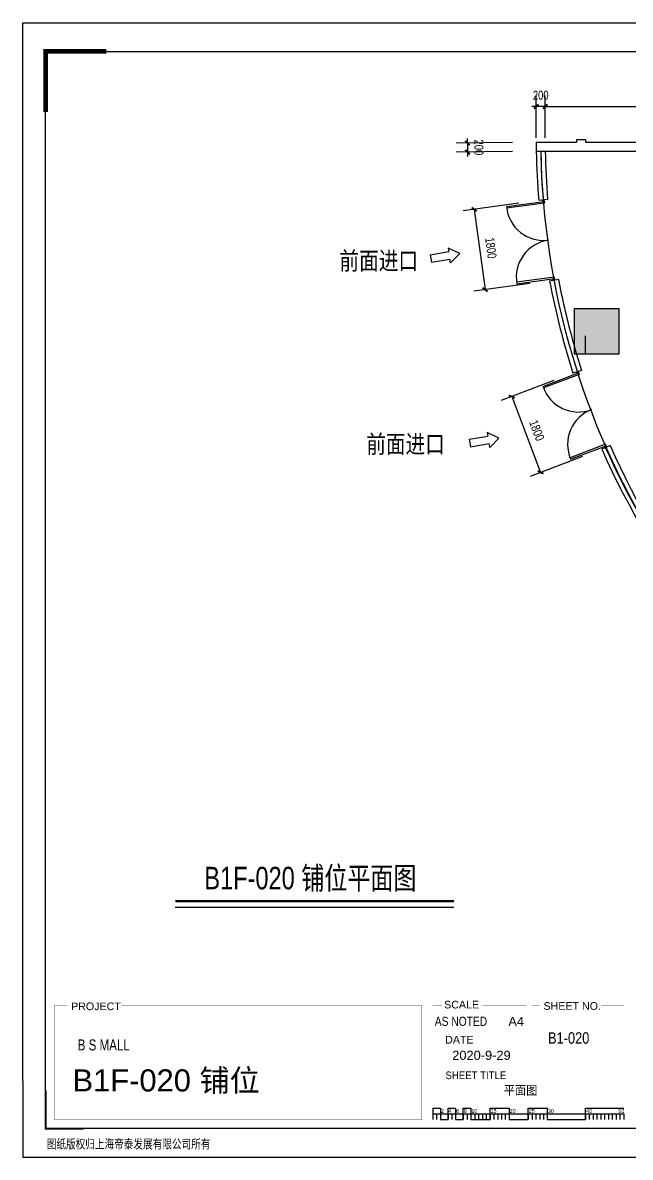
# Model space of a CAD drawing. Extents: x 150050 to 185690, y 37003 to 62205.
# Drawn here: x 150050 to 163549, y 37003 to 62205 of the extents above; entities that cross this region are included whole.
import ezdxf
from ezdxf.enums import TextEntityAlignment as Align

# ---------------------------------------------------------------- set-up
doc = ezdxf.new("R2010")
doc.units = 0
doc.header["$LTSCALE"] = 1000
doc.layers.get('Defpoints').update_dxf_attribs({"color": 212})
for name, color, linetype in [('0-土建-DOTE', 251, 'Continuous'), ('0-土建-墙体', 7, 'Continuous'), ('0-土建-窗', 4, 'Continuous'), ('0-土建-门窗', 3, 'Continuous'), ('新增油烟管井2014-08-06', 2, 'Continuous')]:
    doc.layers.add(name, color=color, linetype=linetype)
doc.layers.add('H-外墙百叶', color=3, linetype='Continuous', lineweight=25)
doc.styles.get("Standard").update_dxf_attribs({"font": 'arial.ttf', "width": 0.75})
doc.styles.add('黑体', font='simhei.ttf', dxfattribs={"width": 0.8})
doc.dimstyles.get("Standard").update_dxf_attribs({"dimscale": 100, "dimtxt": 2, "dimasz": 1, "dimexe": 2.5, "dimexo": 3, "dimgap": 1.5, "dimtad": 1, "dimdec": 0, "dimzin": 0, "dimdsep": 46, "dimtxsty": 'Standard', "dimblk": 'ARCHTICK', "dimcen": 0.09, "dimclrd": 3, "dimclre": 3, "dimclrt": 7, "dimadec": 0, "dimazin": 0, "dimtfac": 1, "dimtdec": 0, "dimtix": 1, "dimtmove": 2, "dimatfit": 3, "dimfxl": 0, "dimtolj": 1, "dimtzin": 0, "dimarcsym": 0})

# ---------------------------------------------------------------- blocks, each defined once
blk = doc.blocks.new('A-地下室二层墙体$0$DOOR_C01')
for p, q in [((-0.48, 0.46), (-0.48, -0.01)), ((-0.46, -0.01), (-0.46, 0.46)), ((0.46, -0.01), (0.46, 0.46)), ((0.48, 0.46), (0.48, -0.01)), ((-0.5, -0.01), (-0.5, 0.01)), ((-0.5, 0.01), (-0.48, 0.01)), ((0.5, 0.01), (0.48, 0.01)), ((0.5, -0.01), (0.5, 0.01)), ((-0.5, -0.01), (-0.46, -0.01)), ((0.5, -0.01), (0.46, -0.01))]:
    blk.add_line(p, q)
for centre, start, end in [((-0.46, 0), 0, 92.4919), ((0.46, 0), 87.5081, 180)]:
    blk.add_arc(centre, 0.46, start, end)
blk = doc.blocks.new('_ArchTick')
at = {"color": 0, "linetype": 'ByBlock', "const_width": 0.4}
blk.add_lwpolyline([(-0.5, -0.5), (0.5, 0.5)], dxfattribs=at)
blk = doc.blocks.new('*D59')
at = {"layer": 'Defpoints', "color": 0, "transparency": 16777216}
for p in [(161458, 60341), (161458, 59350), (161658, 59350)]:
    blk.add_point(p, dxfattribs=at)
at = {"layer": '新增油烟管井2014-08-06', "color": 3, "lineweight": -2, "transparency": 16777216}
for p, q in [((161458, 59650), (161458, 60591)), ((161658, 59650), (161658, 60591)), ((161458, 60341), (161358, 60341)), ((161658, 60341), (161458, 60341)), ((161658, 60341), (161758, 60341))]:
    blk.add_line(p, q, dxfattribs=at)
at = {"layer": '新增油烟管井2014-08-06', "color": 3, "lineweight": -2, "transparency": 16777216, "xscale": 100, "yscale": 100, "zscale": 100}
blk.add_blockref('_ArchTick', (161458, 60341), dxfattribs=at)
at = {"layer": '新增油烟管井2014-08-06', "color": 3, "lineweight": -2, "transparency": 16777216, "xscale": 100, "yscale": 100, "zscale": 100, "rotation": 180}
blk.add_blockref('_ArchTick', (161658, 60341), dxfattribs=at)
at = {"layer": '新增油烟管井2014-08-06', "color": 7, "transparency": 16777216, "insert": (161558, 60593), "char_height": 200, "attachment_point": 5}
blk.add_mtext('\\A1;200', dxfattribs=at)
blk = doc.blocks.new('*D60')
at = {"layer": 'Defpoints', "color": 0, "transparency": 16777216}
for p in [(167030, 60341), (161658, 59350), (167030, 59350)]:
    blk.add_point(p, dxfattribs=at)
at = {"layer": '新增油烟管井2014-08-06', "color": 3, "lineweight": -2, "transparency": 16777216}
for p, q in [((161658, 59650), (161658, 60591)), ((167030, 59650), (167030, 60591)), ((161658, 60341), (167030, 60341))]:
    blk.add_line(p, q, dxfattribs=at)
at = {"layer": '新增油烟管井2014-08-06', "color": 3, "lineweight": -2, "transparency": 16777216, "xscale": 100, "yscale": 100, "zscale": 100, "rotation": 180}
blk.add_blockref('_ArchTick', (161658, 60341), dxfattribs=at)
at = {"layer": '新增油烟管井2014-08-06', "color": 3, "lineweight": -2, "transparency": 16777216, "xscale": 100, "yscale": 100, "zscale": 100}
blk.add_blockref('_ArchTick', (167030, 60341), dxfattribs=at)
at = {"layer": '新增油烟管井2014-08-06', "color": 7, "transparency": 16777216, "insert": (164344, 60593), "char_height": 200, "attachment_point": 5}
blk.add_mtext('\\A1;5372', dxfattribs=at)
blk = doc.blocks.new('*D86')
at = {"layer": 'Defpoints', "color": 0, "transparency": 16777216}
for p in [(162287, 59560), (159932, 59332), (162289, 59360)]:
    blk.add_point(p, dxfattribs=at)
at = {"layer": '新增油烟管井2014-08-06', "color": 3, "lineweight": -2, "transparency": 16777216}
for p, q in [((160930, 59544), (159680, 59529)), ((159930, 59532), (159928, 59632)), ((159930, 59532), (159932, 59332)), ((160932, 59344), (159682, 59329)), ((159932, 59332), (159933, 59232))]:
    blk.add_line(p, q, dxfattribs=at)
at = {"layer": '新增油烟管井2014-08-06', "color": 3, "lineweight": -2, "transparency": 16777216, "xscale": 100, "yscale": 100, "zscale": 100}
for p, rotation in [((159930, 59532), 270.692225045985), ((159932, 59332), 90.69222504598494)]:
    blk.add_blockref('_ArchTick', p, dxfattribs=dict(at, rotation=rotation))
at = {"layer": '新增油烟管井2014-08-06', "color": 7, "transparency": 16777216, "insert": (160183, 59435), "char_height": 200, "attachment_point": 5, "rotation": 270.6922}
blk.add_mtext('\\A1;200', dxfattribs=at)
blk = doc.blocks.new('*D87')
at = {"layer": 'Defpoints', "color": 0, "transparency": 16777216}
for p in [(162567, 58395), (162808, 56612), (160322, 56275)]:
    blk.add_point(p, dxfattribs=at)
at = {"layer": '新增油烟管井2014-08-06', "color": 3, "lineweight": -2, "transparency": 16777216}
for p, q in [((161071, 58193), (159833, 58025)), ((160080, 58059), (160322, 56275)), ((161313, 56409), (160074, 56242))]:
    blk.add_line(p, q, dxfattribs=at)
at = {"layer": '新增油烟管井2014-08-06', "color": 3, "lineweight": -2, "transparency": 16777216, "xscale": 100, "yscale": 100, "zscale": 100}
for p, rotation in [((160080, 58059), 97.70601293527243), ((160322, 56275), 277.7060129352725)]:
    blk.add_blockref('_ArchTick', p, dxfattribs=dict(at, rotation=rotation))
at = {"layer": '新增油烟管井2014-08-06', "color": 7, "transparency": 16777216, "insert": (160451, 57201), "char_height": 200, "attachment_point": 5, "rotation": 277.706}
blk.add_mtext('\\A1;1800', dxfattribs=at)
blk = doc.blocks.new('*D88')
at = {"layer": 'Defpoints', "color": 0, "transparency": 16777216}
for p in [(163365, 54830), (164004, 53148), (161555, 52217)]:
    blk.add_point(p, dxfattribs=at)
at = {"layer": '新增油烟管井2014-08-06', "color": 3, "lineweight": -2, "transparency": 16777216}
for p, q in [((161850, 54255), (160682, 53811)), ((160915, 53900), (161555, 52217)), ((162489, 52572), (161321, 52128))]:
    blk.add_line(p, q, dxfattribs=at)
at = {"layer": '新增油烟管井2014-08-06', "color": 3, "lineweight": -2, "transparency": 16777216, "xscale": 100, "yscale": 100, "zscale": 100}
for p, rotation in [((160915, 53900), 110.8034165412015), ((161555, 52217), 290.8034165412016)]:
    blk.add_blockref('_ArchTick', p, dxfattribs=dict(at, rotation=rotation))
at = {"layer": '新增油烟管井2014-08-06', "color": 7, "transparency": 16777216, "insert": (161471, 53148), "char_height": 200, "attachment_point": 5, "rotation": 290.8034}
blk.add_mtext('\\A1;1800', dxfattribs=at)
blk = doc.blocks.new('A$C7da7ab5e')
at = {"color": 8}
blk.add_line((-27013, 981), (-22693, 981), dxfattribs=at)
for points in [[(-36288, 1728), (-36288, 25661), (-1728, 25661)], [(-36288, 1728), (-36288, 0), (-1728, 0)], [(-27013, 1111), (-27013, 852)], [(-26840, 981), (-26840, 852)], [(-25285, 981), (-25285, 852)], [(-24853, 981), (-24853, 852)], [(-22693, 981), (-22693, 852)]]:
    blk.add_lwpolyline(points)
for points, const_width in [([(-35770, 23641), (-35770, 25013), (-34397, 25013)], 104), ([(-34051, 3439), (-27259, 3439), (-27259, 848), (-35570, 848), (-35570, 3439), (-35280, 3439)], 4.32), ([(-25886, 3439), (-24896, 3439), (-24896, 2835), (-27013, 2835), (-27013, 3439), (-26797, 3439)], 4.32), ([(-23199, 3439), (-22693, 3439), (-22693, 2057), (-24767, 2057), (-24767, 3439), (-24594, 3439)], 4.32), ([(-25341, 3266), (-25341, 2881)], 4.32), ([(-26021, 2662), (-24896, 2662), (-24896, 2057), (-27013, 2057), (-27013, 2662), (-26797, 2662)], 4.32), ([(-25332, 1884), (-22693, 1884), (-22693, 1288), (-27013, 1288), (-27013, 1884), (-26797, 1884)], 4.32), ([(-35770, 1512), (-35770, 648), (-34906, 648)], 43.2), ([(-26840, 1111), (-26840, 981)], 8.64), ([(-26667, 1111), (-26667, 981)], 8.64), ([(-26495, 1111), (-26495, 981)], 8.64), ([(-26322, 1111), (-26322, 981)], 8.64), ([(-26149, 1111), (-26149, 981)], 8.64), ([(-25717, 1111), (-25717, 981)], 8.64), ([(-25285, 1111), (-25285, 981)], 8.64), ([(-24853, 1111), (-24853, 981)], 8.64), ([(-24421, 1111), (-24421, 981)], 8.64), ([(-23557, 1111), (-23557, 981)], 8.64), ([(-22693, 1111), (-22693, 981)], 8.64)]:
    blk.add_lwpolyline(points, dxfattribs=dict(const_width=const_width))
blk.add_lwpolyline([(-35770, 25013), (-518, 25013), (-518, 648), (-35770, 648)], close=True)
for points in [[(-27013, 1111), (-26840, 1111), (-26840, 852), (-26667, 852), (-26667, 1111), (-26495, 1111), (-26495, 852), (-26322, 852), (-26322, 1111), (-26149, 1111), (-26149, 852), (-25717, 852), (-25717, 1111), (-25285, 1111), (-25285, 852), (-24853, 852), (-24853, 1111), (-24421, 1111), (-24421, 852), (-23557, 852), (-23557, 1111), (-22693, 1111)], [(-26927, 981), (-26927, 852)], [(-26667, 981), (-26667, 852)], [(-26581, 981), (-26581, 852)], [(-26495, 981), (-26495, 852)], [(-26322, 981), (-26322, 852)], [(-26235, 981), (-26235, 852)], [(-26149, 981), (-26149, 852)], [(-26063, 981), (-26063, 852)], [(-25976, 981), (-25976, 852)], [(-25890, 981), (-25890, 852)], [(-25803, 981), (-25803, 852)], [(-25717, 981), (-25717, 852)], [(-25631, 981), (-25631, 852)], [(-25544, 981), (-25544, 852)], [(-25458, 981), (-25458, 852)], [(-25371, 981), (-25371, 852)], [(-24767, 981), (-24767, 852)], [(-24680, 981), (-24680, 852)], [(-24594, 981), (-24594, 852)], [(-24507, 981), (-24507, 852)], [(-24421, 981), (-24421, 852)], [(-23557, 981), (-23557, 852)], [(-23471, 981), (-23471, 852)], [(-23384, 981), (-23384, 852)], [(-23298, 981), (-23298, 852)], [(-23211, 981), (-23211, 852)], [(-23125, 981), (-23125, 852)], [(-23039, 981), (-23039, 852)], [(-22952, 981), (-22952, 852)], [(-22866, 981), (-22866, 852)], [(-22779, 981), (-22779, 852)]]:
    blk.add_lwpolyline(points, dxfattribs=at)
for s, height, p in [('PROJECT', 172.8, (-35194, 3328)), ('SCALE', 172.8, (-26756, 3367)), ('SHEET NO.', 172.8, (-24508, 3336)), ('A4', 207.4, (-25302, 2969)), ('DATE', 172.8, (-26732, 2572)), ('2', 86.4, (-26828, 1004)), ('4', 86.4, (-26656, 1004)), ('6', 86.4, (-26483, 1004)), ('8', 86.4, (-26310, 1004)), ('10', 86.4, (-26137, 1004)), ('15', 86.4, (-25705, 1004)), ('20', 86.4, (-25273, 1004)), ('25', 86.4, (-24841, 1004)), ('30', 86.4, (-24409, 1004)), ('40', 86.4, (-23545, 1004)), ('50', 86.4, (-22814, 1001))]:
    blk.add_text(s, height=height).set_placement(p)
for s, height, width, p in [('SHEET TITLE', 172.8, 0.9, (-26725, 1768)), ('图纸版权归上海帝泰发展有限公司所有', 207.36, 0.75, (-35743, 198))]:
    blk.add_text(s, height=height, dxfattribs=dict(width=width)).set_placement(p)
at = {"insert": (-35044, 2667), "char_height": 250, "width": 6808.08, "attachment_point": 1}
blk.add_mtext('B S MALL', dxfattribs=at)
for tag, p in [('/', (-26089, 2972)), ('2020-9-15', (-25250, 2204))]:
    blk.add_attdef(tag, text='', height=207).set_placement(p, align=Align.RIGHT)
for tag, p, height in [('3-78B', (-24405, 2569), 259), ('3F-78B铺位', (-35161, 1489), 500), ('平面图', (-25403, 1413), 207)]:
    blk.add_attdef(tag, p, '', height=height)
blk = doc.blocks.new('气流方向')
at = {"color": 2}
for p, q in [((-139, -45), (-139, 45)), ((-139, 45), (84, 45)), ((84, 92), (84, 45)), ((210, 0), (84, 92)), ((210, 0), (84, -88)), ((-139, -45), (84, -45)), ((84, -88), (84, -45))]:
    blk.add_line(p, q, dxfattribs=at)

msp = doc.modelspace()

# ---------------------------------------------------------------- hatches: boundary and pattern name
msp.add_hatch(color=256).paths.add_polyline_path([(162300, 54850), (163300, 54850), (163300, 55850), (162300, 55850)])

# ---------------------------------------------------------------- linework, layer by layer
msp.add_lwpolyline([(162300, 54850), (163300, 54850), (163300, 55850), (162300, 55850)], close=True)
at = {"const_width": 50}
msp.add_lwpolyline([(153438.6, 42689.8), (159630.7, 42689.8)], dxfattribs=at)
msp.add_lwpolyline([(153438.6, 42558.4), (159630.7, 42558.4)])
at = {"layer": '0-土建-DOTE'}
msp.add_arc((178603.4, 59657.2), 17047.8, 181.0324, 241.85604, dxfattribs=at)
at = {"layer": '0-土建-墙体'}
for p, q in [((161456, 59550), (162350, 59550)), ((161456, 59550), (161458.4, 59350)), ((162350, 59600), (162350, 59550)), ((162550, 59600), (162350, 59600)), ((162550, 59600), (162550, 59550)), ((162550, 59550), (167230.3, 59550)), ((161458.4, 59350), (167230.3, 59350)), ((161952.1, 56501.2), (161755.6, 56463.9)), ((162550, 54861.6), (162550, 55250)), ((162464.9, 54482.7), (162274.4, 54421.7))]:
    msp.add_line(p, q, dxfattribs=at)
for radius, start, end in [(17147.8, 190.73222, 197.77721), (16947.8, 190.73222, 195.07263), (16947.8, 195.07263, 197.77721)]:
    msp.add_arc((178603.4, 59657.2), radius, start, end, dxfattribs=at)
at = {"layer": '0-土建-窗'}
for p, q in [((161712.1, 58274.4), (161512.8, 58258.1)), ((163100.4, 52809.9), (162917.5, 52729.1))]:
    msp.add_line(p, q, dxfattribs=at)
for centre, radius, start, end in [((178603.4, 59657.2), 17147.8, 181.02638, 184.67981), ((178703.1, 59665.3), 17147.8, 181.05365, 184.67981), ((178603.4, 59657.2), 16947.8, 181.03849, 184.67981), ((178603.4, 59657.2), 17147.8, 203.82962, 233.01489), ((178663.6, 59737), 17147.8, 203.82962, 233.01489), ((178603.4, 59657.2), 16947.8, 203.82962, 233.01489)]:
    msp.add_arc(centre, radius, start, end, dxfattribs=at)

# ---------------------------------------------------------------- block references
ref = msp.add_blockref('A$C7da7ab5e', (185689.6, 37002.6), dxfattribs=dict(xscale=0.9821428571428571, yscale=0.9821428571428571, zscale=0.9821428571428571))
ref.add_attrib('平面图', '平面图', (160740.4, 38390.7), dxfattribs={"height": 203.66, "width": 0.89})
ref.add_attrib('2020-9-15', '2020-9-29', dxfattribs={"height": 203.66}).set_placement((160890.4, 39167.3), align=Align.RIGHT)
ref.add_attrib('/', 'AS NOTED', dxfattribs={"height": 203.66, "width": 0.8}).set_placement((160368.8, 39921.6), align=Align.RIGHT)
ref.add_attrib('3F-78B铺位', 'B1F-020 铺位', (151156.5, 38465.2), dxfattribs={"height": 491.07})
ref.add_attrib('3-78B', 'B1-020', (161720.7, 39525.3), dxfattribs={"height": 254.57, "width": 0.8})
at = {"layer": '0-土建-门窗'}
for p, xscale, yscale, zscale, rotation in [((161733.1, 57374.4), 1799.999999999998, 1799.999999999998, 1799.999999999998, 97.70601293527267), ((162689.3, 53610.9), 1799.999999999999, 1799.999999999999, 1799.999999999999, 110.8034165412205)]:
    msp.add_blockref('A-地下室二层墙体$0$DOOR_C01', p, dxfattribs=dict(at, xscale=xscale, yscale=yscale, zscale=zscale, rotation=rotation))
at = {"layer": 'H-外墙百叶', "xscale": -1.872815207216616, "yscale": 1.872815207216616, "zscale": 1.872815207216616, "rotation": 189.5945178091931}
for p in [(159373.5, 57011.7), (160241.9, 52912.9)]:
    msp.add_blockref('气流方向', p, dxfattribs=at)

# ---------------------------------------------------------------- texts
at = {"insert": (154085.1, 43455.2), "char_height": 500, "width": 6808.082, "attachment_point": 1}
msp.add_mtext('B1F-020 {\\fSimSun|b0|i0|c134|p2;铺位平面图}', dxfattribs=at)
at = {"layer": '新增油烟管井2014-08-06', "color": 7, "style": '黑体', "width": 0.8}
for p in [(157086.7, 56716.5), (157682.1, 52645.5)]:
    msp.add_text('前面进口', height=400, dxfattribs=at).set_placement(p)

# ---------------------------------------------------------------- dimensions: what is measured, and where the dimension line sits
at = {"layer": '新增油烟管井2014-08-06', "color": 5}
for p1, p2, distance, picture, middle in [((161658.4, 59350), (161458.4, 59350), -990.7, '*D59', (161558.4, 60592.8)), ((161658.4, 59350), (167030.3, 59350), 990.7, '*D60', (164344.3, 60592.8)), ((162286.8, 59560), (162289.2, 59360), -2357.4, '*D86', (160182.9, 59434.6)), ((162566.6, 58395.4), (162808, 56611.6), -2509, '*D87', (160450.8, 57200.9)), ((163364.5, 54830.2), (164003.8, 53147.5), -2620, '*D88', (161470.6, 53147.9))]:
    dim = msp.add_aligned_dim(p1=p1, p2=p2, distance=distance, dimstyle='Standard', override={"dimfxl": 10, "dimfxlon": 1, "dimarcsym": 1}, dxfattribs=at)
    dim.commit()
    dim.dimension.update_dxf_attribs({"geometry": picture, "text_midpoint": middle})

doc.saveas('drawing.dxf')
